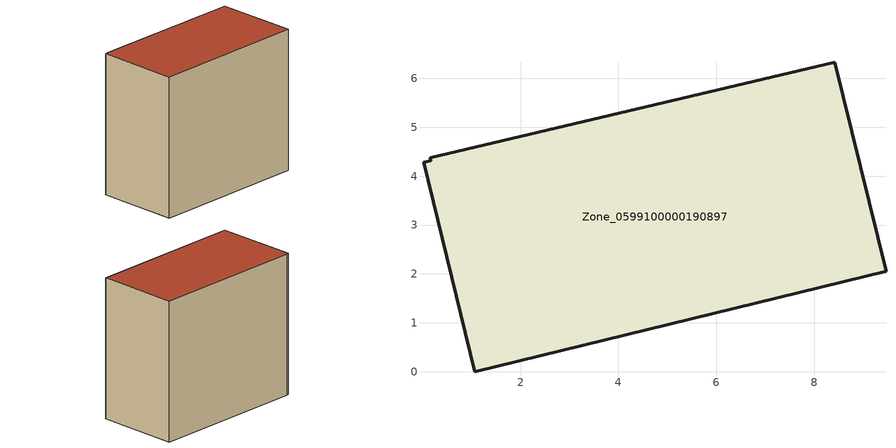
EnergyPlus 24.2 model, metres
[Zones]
Zone_0599100000190897
 floor ground (C_G): 9.47,2.05 1.06,0 0.01,4.29 0.17,4.32 0.15,4.38 8.42,6.33 z0
 wall outside (C_F): 9.47,2.05 8.42,6.33 0.15,4.38 0.17,4.32 0.01,4.29 1.06,0 9.47,2.05 z0:7.69
 roof outside (C_R): 1.06,0 9.47,2.05 8.42,6.33 0.15,4.38 0.17,4.32 0.01,4.29 z7.69
[BUILDING]
Pand.0599100000190897: North Axis=0; Terrain=City; Loads Convergence Tolerance Value=0.04; Temperature Convergence Tolerance Value=0.4; Solar Distribution=FullExterior; Maximum Number of Warmup Days=25; Minimum Number of Warmup Days=1
[Site:Location]
Rotterdam.The.Hague.AP_ZH_NLD Design_Conditions: Latitude=51.96; Longitude=4.45; Time Zone=1; Elevation=-4.5
[SITE:GROUNDTEMPERATURE:BUILDINGSURFACE]
18, 18, 18, 18, 18, 18, 18, 18, 18, 18, 18, 18
[MATERIAL] Thermal Absorptance=0.9; Solar Absorptance=0.7; Visible Absorptance=0.7
Name | Roughness | Thickness | Conductivity | Density | Specific Heat
G.TI.1946 | MediumSmooth | 0.15 | 1 | 540 | 1210
F.TI.1946 | Rough | 0.3 | 0.857143 | 1920 | 840
R.TI.1946 | MediumRough | 0.2 | 0.1 | 1500 | 1000
[CONSTRUCTION]
C_G: G.TI.1946
C_F: F.TI.1946
C_R: R.TI.1946
[ZONE]
Zone_0599100000190897: Type=1; Multiplier=1; Ceiling Height=Autocalculate; Volume=Autocalculate; Floor Area=autocalculate; Part of Total Floor Area=Yes
[ZONEINFILTRATION:DESIGNFLOWRATE]
Infil_Zone_0599100000190897: Zone or ZoneList or Space or SpaceList=Zone_0599100000190897; Schedule=AlwaysOn; Design Flow Rate Calculation Method=Flow/Area; Flow Rate per Floor Area=0.003; Constant Term Coefficient=1; Temperature Term Coefficient=0; Velocity Term Coefficient=0; Velocity Squared Term Coefficient=0
[HVACTEMPLATE:ZONE:IDEALLOADSAIRSYSTEM]
Zone_0599100000190897: Maximum Heating Supply Air Temperature=50; Minimum Cooling Supply Air Temperature=13; Maximum Heating Supply Air Humidity Ratio=0.0156; Minimum Cooling Supply Air Humidity Ratio=0.0077; Heating Limit=NoLimit; Cooling Limit=NoLimit; Dehumidification Control Type=ConstantSensibleHeatRatio; Cooling Sensible Heat Ratio=0.7; Dehumidification Setpoint=60; Humidification Control Type=None; Humidification Setpoint=30; Outdoor Air Method=None; Outdoor Air Flow Rate per Person=0.00944; Outdoor Air Flow Rate per Zone Floor Area=0; Outdoor Air Flow Rate per Zone=0; Demand Controlled Ventilation Type=None; Outdoor Air Economizer Type=NoEconomizer; Heat Recovery Type=None; Sensible Heat Recovery Effectiveness=0.7; Latent Heat Recovery Effectiveness=0.65
[ZONECONTROL:THERMOSTAT]
ThermostatControl_Zone_0599100000190897: Zone or ZoneList=Zone_0599100000190897; Control Type Schedule=DualSetpointControlType; Control 1=Thermostat_Zone_0599100000190897; Temperature Difference Between Cutout And Setpoint=0
[THERMOSTATSETPOINT:DUALSETPOINT]
Thermostat_Zone_0599100000190897: Heating Setpoint Temperature Schedule=HeatingSetpoint_Zone_0599100000190897; Cooling Setpoint Temperature Schedule=CoolingSetpoint_Zone_0599100000190897
[SCHEDULE:COMPACT]
HeatingSetpoint_Zone_0599100000190897: Through: 12/31, For: AllDays, Until: 24:00, 21
CoolingSetpoint_Zone_0599100000190897: Through: 12/31, For: AllDays, Until: 24:00, 24
DualSetpointControlType: Through: 12/31, For: AllDays, Until: 24:00, 4
AlwaysOn: Through: 12/31, For: AllDays, Until: 24:00, 1
